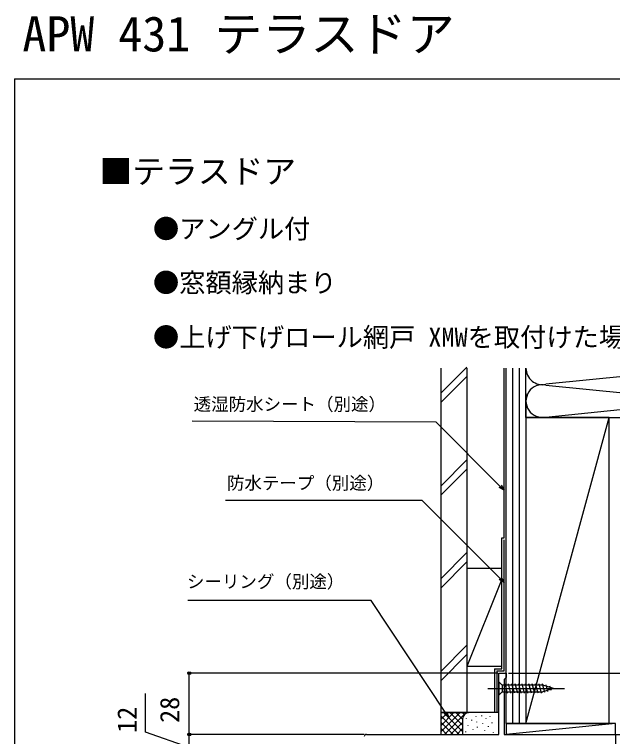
# Model space of a CAD drawing. Units: millimetres, scale not verified. Extents: x -525 to 525, y -783 to 777.
# Drawn here: x -525 to -251.4, y 446.4 to 776.8 of the extents above; entities that cross this region are included whole.
import ezdxf
from ezdxf.enums import TextEntityAlignment as Align

# ---------------------------------------------------------------- set-up
doc = ezdxf.new("R2010")
doc.units = ezdxf.units.MM
doc.header["$LTSCALE"] = 4
for name, color, linetype in [('0-1_USER1', 3, 'Continuous'), ('0-2_YKK_11', 7, 'Continuous'), ('0-5_YKK_13', 4, 'Continuous'), ('0-7_YKK_D', 6, 'Continuous'), ('0-8_YKK_ZWAK', 7, 'Continuous'), ('0-9_YSS_K', 3, 'Continuous'), ('0-A_YSS_KE', 3, 'Continuous')]:
    doc.layers.add(name, color=color, linetype=linetype)
doc.styles.add('ＭＳ ゴシック', font='')
doc.styles.get('ＭＳ ゴシック').set_extended_font_data('MS Gothic')

msp = doc.modelspace()

# ---------------------------------------------------------------- linework, layer by layer
at = {"layer": '0-2_YKK_11'}
msp.add_lwpolyline([(-364, 447.4), (-303.4, 447.4), (-303.4, 475.4), (-300, 475.4), (-300, 473.5), (-300.5, 473), (-301, 472.5), (-301, 447.4), (-250, 447.4), (-250, 443.158), (-250.12, 442.975), (-250.12, 442.425), (-250, 442.242), (-250, 439.6)], dxfattribs=at)
msp.add_arc((-364, 446.4), 1, 90.00001, 179.99999, dxfattribs=at)
at = {"layer": '0-5_YKK_13'}
for p, q in [((-303.4, 471.5), (-303.4, 465.3)), ((-303.4, 471.5), (-301.85, 469.95)), ((-283.316, 469.95), (-301.85, 469.95)), ((-301.85, 469.95), (-301.85, 466.85)), ((-299.424, 466.3), (-300.549, 470.5)), ((-297.871, 466.3), (-298.996, 470.5)), ((-296.318, 466.3), (-297.443, 470.5)), ((-294.765, 466.3), (-295.89, 470.5)), ((-293.212, 466.3), (-294.337, 470.5)), ((-291.659, 466.3), (-292.784, 470.5)), ((-290.106, 466.3), (-291.231, 470.5)), ((-288.553, 466.3), (-289.679, 470.5)), ((-287, 466.3), (-288.126, 470.5)), ((-285.447, 466.3), (-286.573, 470.5)), ((-283.894, 466.3), (-285.02, 470.5)), ((-282.411, 466.559), (-283.467, 470.5)), ((-278.4, 468.4), (-283.316, 469.95)), ((-280.979, 467.01), (-281.792, 470.046)), ((-279.547, 467.462), (-280.096, 469.512)), ((-308.4, 468.4), (-273.4, 468.4)), ((-303.4, 465.3), (-301.85, 466.85)), ((-301.85, 466.85), (-283.316, 466.85)), ((-278.4, 468.4), (-283.316, 466.85))]:
    msp.add_line(p, q, dxfattribs=at)
at = {"layer": '0-7_YKK_D'}
for p, q in [((-303.9, 475.4), (-446, 475.4)), ((-445, 447.4), (-445, 475.4)), ((-299, 475.4), (-3, 475.4)), ((-365, 447.4), (-446, 447.4)), ((-365, 447.4), (-446, 447.4)), ((-445, 435.4), (-445, 447.4)), ((-272.5, 447.4), (-3, 447.4))]:
    msp.add_line(p, q, dxfattribs=at)
for points in [[(-301, 559.084), (-302.803, 560.887), (-332.124, 590.208), (-443.778, 590.645)], [(-302.32, 561.371), (-301, 559.084), (-303.286, 560.404)], [(-301, 516.894), (-302.803, 518.697), (-338.511, 554.405), (-428.516, 554.405)], [(-302.32, 519.18), (-301, 516.894), (-303.286, 518.214)], [(-326.328, 455.042), (-327.735, 457.169), (-361.746, 508.596), (-445.661, 508.596)], [(-445, 441.4), (-465, 448.425), (-465, 466.153)], [(-327.165, 457.546), (-326.328, 455.042), (-328.305, 456.792)]]:
    msp.add_lwpolyline(points, dxfattribs=at)
for centre in [(-445, 475.4), (-445, 447.4), (-445, 447.4)]:
    msp.add_circle(centre, 0.637, dxfattribs=at)
at = {"layer": '0-8_YKK_ZWAK'}
for q in [(-525, -782.6), (525, 747.4)]:
    msp.add_line((-525, 747.4), q, dxfattribs=at)
at = {"layer": '0-9_YSS_K'}
for p, q in [((-330, 603.464), (-318, 615.464)), ((-296.999, 452.404), (-296.999, 614.904)), ((-293.999, 452.404), (-293.999, 614.904)), ((-290.999, 592.404), (-290.999, 614.904)), ((-211.03, 614.746), (-281.967, 607.562)), ((-330, 599.221), (-318, 611.221)), ((-281.967, 607.246), (-211.03, 600.062)), ((-281.967, 592.562), (-211.03, 599.746)), ((-290.999, 452.404), (-252.999, 592.404)), ((-290.999, 592.404), (-201.998, 592.404)), ((-330, 561.038), (-318, 573.038)), ((-330, 556.795), (-318, 568.795)), ((-330, 518.611), (-318, 530.611)), ((-330, 514.369), (-318, 526.369)), ((-317.999, 523.4), (-301.997, 523.4)), ((-317.999, 523.4), (-317.999, 478.4)), ((-299.999, 478.4), (-299.999, 523.4)), ((-301.997, 518.403), (-317.999, 478.4)), ((-318, 488.185), (-330, 476.185)), ((-330, 471.942), (-318, 483.942)), ((-301.999, 478.4), (-317.999, 478.4)), ((-330, 457.4), (-330, 447.4)), ((-317, 457.4), (-330, 457.4)), ((-330, 448.542), (-321.142, 457.4)), ((-330, 451.371), (-323.971, 457.4)), ((-330, 454.199), (-326.799, 457.4)), ((-330, 457.027), (-329.627, 457.4)), ((-328.686, 457.4), (-320, 448.714)), ((-328.314, 447.4), (-318.314, 457.4)), ((-325.858, 457.4), (-320, 451.542)), ((-323.029, 457.4), (-320, 454.371)), ((-320.201, 457.4), (-319.219, 456.418)), ((-317.373, 457.4), (-317.352, 457.379)), ((-303.4, 457.4), (-317, 457.4)), ((-311.263, 455.787), (-311.263, 455.987)), ((-330, 455.885), (-321.515, 447.4)), ((-330, 453.057), (-324.343, 447.4)), ((-325.485, 447.4), (-320, 452.885)), ((-320, 454.4), (-320, 447.4)), ((-318.172, 454.595), (-318.172, 454.795)), ((-315.764, 453.818), (-315.764, 454.018)), ((-313.833, 455.596), (-313.833, 455.796)), ((-313.499, 452.926), (-313.499, 453.126)), ((-309.159, 454.595), (-309.159, 454.795)), ((-307.318, 455.596), (-307.318, 455.796)), ((-306.486, 452.592), (-306.486, 452.792)), ((-330, 450.228), (-327.172, 447.4)), ((-322.657, 447.4), (-320, 450.057)), ((-317.505, 451.257), (-317.505, 451.457)), ((-315.201, 449.599), (-315.201, 449.799)), ((-313.165, 450.589), (-313.165, 450.789)), ((-310.706, 452.323), (-310.706, 452.523)), ((-308.158, 450.923), (-308.158, 451.123)), ((-249.999, 452.404), (-300, 447.404)), ((-300, 449.4), (-300, 447.4)), ((-318.577, 448.474), (-318.577, 448.674)), ((-309.857, 449.037), (-309.857, 449.237)), ((-305.919, 448.193), (-305.919, 448.393))]:
    msp.add_line(p, q, dxfattribs=at)
msp.add_lwpolyline([(-249.999, 447.404), (-249.999, 452.404), (-300, 452.404), (-300, 447.404)], close=True, dxfattribs=at)
for centre, radius, start, end in [((-283.499, 614.904), 7.5, 179.99995, 281.78352), ((-283.499, 599.904), 7.5, 78.21638, 281.78352), ((-317, 454.4), 3, 90, 180)]:
    msp.add_arc(centre, radius, start, end, dxfattribs=at)
at = {"layer": '0-A_YSS_KE'}
for p, q in [((-318, 614.904), (-318, 457.4)), ((-301, 537.4), (-301, 614.904)), ((-299.999, 452.404), (-299.999, 614.904)), ((-290.999, 603.404), (-290.999, 452.404)), ((-290.999, 592.404), (-290.999, 452.404)), ((-252.998, 592.404), (-290.998, 592.404)), ((-252.999, 452.404), (-252.999, 592.404)), ((-302, 537.4), (-301, 537.4)), ((-305.4, 477.4), (-305.4, 457.4)), ((-304.4, 476.4), (-304.4, 457.4)), ((-299.999, 452.404), (-290.999, 452.404)), ((-290.998, 452.404), (-252.998, 452.404))]:
    msp.add_line(p, q, dxfattribs=at)
for points in [[(-330, 614.904), (-330, 457.4), (-318, 457.4)], [(-305.4, 477.4), (-302, 477.4), (-302, 537.4)], [(-304.4, 476.4), (-301, 476.4), (-301, 536.4)]]:
    msp.add_lwpolyline(points, dxfattribs=at)

# ---------------------------------------------------------------- texts
at = {"layer": '0-1_USER1', "style": 'ＭＳ ゴシック'}
for s, height, p in [('APW 431 テラスドア', 16.13, (-521.375, 755.025)), ('■テラスドア', 11, (-486.153, 696.19)), ('●アングル付', 8.798, (-461.636, 671.695)), ('●窓額縁納まり', 8.798, (-461.636, 647.036)), ('●上げ下げロール網戸 XMWを取付けた場合', 8.798, (-461.636, 622.105))]:
    msp.add_text(s, height=height, dxfattribs=at).set_placement(p, align=Align.BOTTOM_LEFT)
at = {"layer": '0-7_YKK_D', "style": 'ＭＳ ゴシック'}
for s, p in [('透湿防水シート（別途）', (-443.036, 593.767)), ('防水テープ（別途）', (-427.818, 557.709)), ('シーリング（別途）', (-446.081, 512.633))]:
    msp.add_text(s, height=5.865, dxfattribs=at).set_placement(p, align=Align.BOTTOM_LEFT)
for s, p in [('28', (-447, 452.639)), ('12', (-466.5, 448.084))]:
    msp.add_text(s, height=8.798, rotation=90, dxfattribs=at).set_placement(p, align=Align.BOTTOM_LEFT)

doc.saveas('drawing.dxf')
